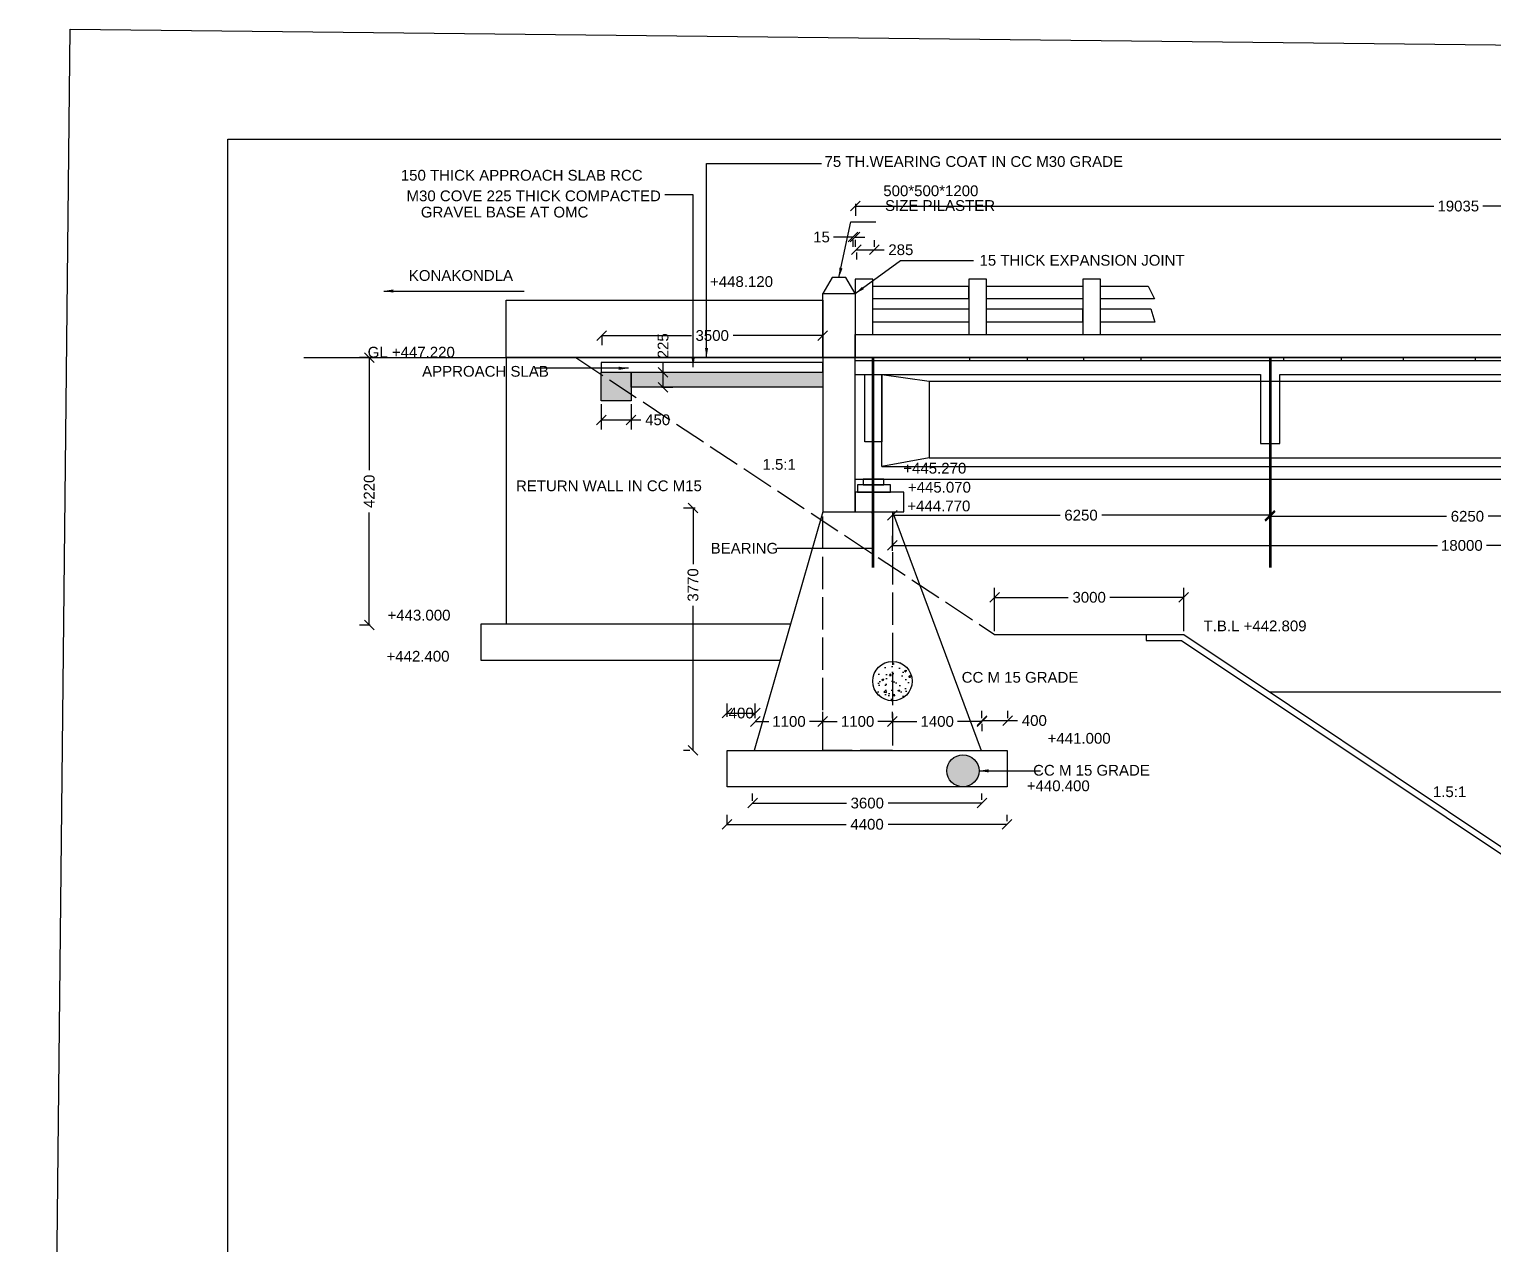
# Model space of a CAD drawing. Header units: metres. Extents: x 244 to 346, y 75 to 149.
# Drawn here: x 243.62 to 270.89, y 123.58 to 146.2 of the extents above; entities that cross this region are included whole.
import ezdxf

# ---------------------------------------------------------------- set-up
doc = ezdxf.new("R2010")
doc.units = ezdxf.units.M
doc.header["$MEASUREMENT"] = 0
doc.linetypes.add('ACAD_ISO02W100', pattern=[15, 12, -3])
doc.linetypes.add('DASHDOT', pattern=[1, 0.5, -0.25, 0, -0.25])
doc.layers.add('DRAWING', color=7, linetype='Continuous')
doc.styles.get("Standard").update_dxf_attribs({"font": 'ARIAL_1.TTF', "height": 0.2})
doc.dimstyles.get("Standard").update_dxf_attribs({"dimtxt": 0.2, "dimasz": 0.18, "dimexe": 0.18, "dimexo": 0.0625, "dimgap": 0.09, "dimtad": 0, "dimdec": 4, "dimzin": 0, "dimdsep": 46, "dimtxsty": 'Standard', "dimblk": 'OBLIQUE', "dimcen": 0.09, "dimclrt": 256, "dimadec": 0, "dimazin": 0, "dimtfac": 1, "dimtdec": 4, "dimtofl": 0, "dimtmove": 0, "dimatfit": 3, "dimfxl": 0, "dimtolj": 1, "dimtzin": 0, "dimarcsym": 0})
picture_1 = doc.add_image_def('image1.jpg', size_in_pixel=(6726, 4650))
pattern_1 = [(50, (0, 0), (0.3586301, -0.03137607), [0.0375, -0.4125]), (355, (0, 0), (-0.06937567, 0.37609607), [0.03, -0.33]), (100.4514, (0.0299, -0.0026), (0.2892547, 0.34471977), [0.0318701, -0.35057106]), (46.1842, (0, 0.1), (0.5336205, -0.0827595), [0.05625, -0.61875]), (96.6356, (0.04447, 0.0931), (0.46733135, 0.4870589), [0.0478051, -0.5258565]), (351.1842, (0, 0.1), (0.467331, 0.4870593), [0.045, -0.495]), (21, (0.05, 0.075), (0.29845353, -0.20130945), [0.0375, -0.4125]), (326, (0.05, 0.075), (0.12165767, 0.362575), [0.03, -0.33]), (71.4514, (0.07487, 0.05822), (0.4201113, 0.16126525), [0.0318701, -0.35057106]), (37.5, (0, 0), (0.00607993, 0.166446927), [0, -0.326, 0, -0.335, 0, -0.33125]), (7.5, (0, 0), (0.13153477, 0.19720586), [0, -0.191, 0, -0.3185, 0, -0.12625]), (327.5, (-0.1115, 0), (0.26691122, -0.011277436), [0, -0.125, 0, -0.39, 0, -0.5175]), (317.5, (-0.1615, 0), (0.29159308, 0.0500525), [0, -0.1625, 0, -0.259, 0, -0.3675])]

# ---------------------------------------------------------------- blocks, each defined once
blk = doc.blocks.new('_Oblique')
at = {"color": 0, "linetype": 'ByBlock', "lineweight": -2}
blk.add_line((-0.5, -0.5), (0.5, 0.5), dxfattribs=at)
blk = doc.blocks.new('*D145')
at = {"layer": 'Defpoints', "color": 0}
for p in [(249.951, 140.091), (250.03, 140.091), (250.03, 135.112)]:
    blk.add_point(p, dxfattribs=at)
at = {"layer": 'DRAWING', "color": 0, "lineweight": -2}
for p, q in [((249.967, 140.091), (249.771, 140.091)), ((249.951, 140.091), (249.951, 137.994)), ((249.951, 135.112), (249.951, 137.209)), ((249.967, 135.112), (249.771, 135.112))]:
    blk.add_line(p, q, dxfattribs=at)
at = {"layer": 'DRAWING', "color": 0, "lineweight": -2, "xscale": 0.18, "yscale": 0.18, "zscale": 0.18}
for p, rotation in [((249.951, 140.091), 90), ((249.951, 135.112), 270)]:
    blk.add_blockref('_Oblique', p, dxfattribs=dict(at, rotation=rotation))
at = {"layer": 'DRAWING', "insert": (249.951, 137.601), "char_height": 0.2, "attachment_point": 5, "rotation": 90}
blk.add_mtext('\\A1;4220', dxfattribs=at)
blk = doc.blocks.new('*D146')
at = {"layer": 'Defpoints', "color": 0}
for p in [(255.98, 137.29), (256.08, 137.29), (255.981, 132.78)]:
    blk.add_point(p, dxfattribs=at)
at = {"layer": 'DRAWING', "color": 0, "lineweight": -2}
for p, q in [((256.017, 137.29), (255.8, 137.29)), ((255.98, 137.29), (255.98, 136.248)), ((255.98, 132.78), (255.98, 135.471)), ((255.918, 132.78), (255.8, 132.78))]:
    blk.add_line(p, q, dxfattribs=at)
at = {"layer": 'DRAWING', "color": 0, "lineweight": -2, "xscale": 0.18, "yscale": 0.18, "zscale": 0.18}
for p, rotation in [((255.98, 137.29), 90), ((255.98, 132.78), 270)]:
    blk.add_blockref('_Oblique', p, dxfattribs=dict(at, rotation=rotation))
at = {"layer": 'DRAWING', "insert": (255.98, 135.859), "char_height": 0.2, "attachment_point": 5, "rotation": 90}
blk.add_mtext('\\A1;3770', dxfattribs=at)
blk = doc.blocks.new('*D147')
at = {"layer": 'Defpoints', "color": 0}
for p in [(254.272, 139.285), (254.827, 139.285), (254.827, 138.931)]:
    blk.add_point(p, dxfattribs=at)
at = {"layer": 'DRAWING', "color": 0, "lineweight": -2}
for p, q in [((254.272, 139.222), (254.272, 138.751)), ((254.827, 139.222), (254.827, 138.751)), ((254.272, 138.931), (254.827, 138.931)), ((254.827, 138.931), (255.007, 138.931))]:
    blk.add_line(p, q, dxfattribs=at)
at = {"layer": 'DRAWING', "color": 0, "lineweight": -2, "xscale": 0.18, "yscale": 0.18, "zscale": 0.18, "rotation": 180}
blk.add_blockref('_Oblique', (254.272, 138.931), dxfattribs=at)
at = {"layer": 'DRAWING', "color": 0, "lineweight": -2, "xscale": 0.18, "yscale": 0.18, "zscale": 0.18}
blk.add_blockref('_Oblique', (254.827, 138.931), dxfattribs=at)
at = {"layer": 'DRAWING', "insert": (255.322, 138.931), "char_height": 0.2, "attachment_point": 5}
blk.add_mtext('\\A1;450', dxfattribs=at)
blk = doc.blocks.new('*D148')
at = {"layer": 'Defpoints', "color": 0}
for p in [(255.339, 139.817), (255.423, 139.817), (255.339, 139.538)]:
    blk.add_point(p, dxfattribs=at)
at = {"layer": 'DRAWING', "color": 0, "lineweight": -2}
for p, q in [((255.423, 139.817), (255.423, 139.997)), ((255.402, 139.817), (255.603, 139.817)), ((255.423, 139.538), (255.423, 139.817)), ((255.402, 139.538), (255.603, 139.538))]:
    blk.add_line(p, q, dxfattribs=at)
at = {"layer": 'DRAWING', "color": 0, "lineweight": -2, "xscale": 0.18, "yscale": 0.18, "zscale": 0.18}
for p, rotation in [((255.423, 139.817), 90), ((255.423, 139.538), 270)]:
    blk.add_blockref('_Oblique', p, dxfattribs=dict(at, rotation=rotation))
at = {"layer": 'DRAWING', "insert": (255.423, 140.31), "char_height": 0.2, "attachment_point": 5, "rotation": 90}
blk.add_mtext('\\A1;225', dxfattribs=at)
blk = doc.blocks.new('*D149')
at = {"layer": 'Defpoints', "color": 0}
for p in [(254.28, 140.562), (258.394, 140.562), (258.394, 140.5)]:
    blk.add_point(p, dxfattribs=at)
at = {"layer": 'DRAWING', "color": 0, "lineweight": -2}
for p, q in [((254.28, 140.5), (255.949, 140.5)), ((254.28, 140.499), (254.28, 140.32)), ((258.394, 140.5), (256.725, 140.5)), ((258.394, 140.499), (258.394, 140.32))]:
    blk.add_line(p, q, dxfattribs=at)
at = {"layer": 'DRAWING', "color": 0, "lineweight": -2, "xscale": 0.18, "yscale": 0.18, "zscale": 0.18, "rotation": 180}
blk.add_blockref('_Oblique', (254.28, 140.5), dxfattribs=at)
at = {"layer": 'DRAWING', "color": 0, "lineweight": -2, "xscale": 0.18, "yscale": 0.18, "zscale": 0.18}
blk.add_blockref('_Oblique', (258.394, 140.5), dxfattribs=at)
at = {"layer": 'DRAWING', "insert": (256.337, 140.5), "char_height": 0.2, "attachment_point": 5}
blk.add_mtext('\\A1;3500', dxfattribs=at)
blk = doc.blocks.new('*D150')
at = {"layer": 'Defpoints', "color": 0}
for p in [(256.614, 133.343), (257.14, 133.474), (257.14, 133.318)]:
    blk.add_point(p, dxfattribs=at)
at = {"layer": 'DRAWING', "color": 0, "lineweight": -2}
for p, q in [((256.614, 133.406), (256.614, 133.654)), ((257.14, 133.381), (257.14, 133.654)), ((256.614, 133.474), (257.14, 133.474))]:
    blk.add_line(p, q, dxfattribs=at)
at = {"layer": 'DRAWING', "color": 0, "lineweight": -2, "xscale": 0.18, "yscale": 0.18, "zscale": 0.18, "rotation": 180}
blk.add_blockref('_Oblique', (256.614, 133.474), dxfattribs=at)
at = {"layer": 'DRAWING', "color": 0, "lineweight": -2, "xscale": 0.18, "yscale": 0.18, "zscale": 0.18}
blk.add_blockref('_Oblique', (257.14, 133.474), dxfattribs=at)
at = {"layer": 'DRAWING', "insert": (256.877, 133.474), "char_height": 0.2, "attachment_point": 5}
blk.add_mtext('\\A1;400', dxfattribs=at)
blk = doc.blocks.new('*D151')
at = {"layer": 'Defpoints', "color": 0}
for p in [(257.14, 133.318), (258.394, 133.318), (258.394, 133.318)]:
    blk.add_point(p, dxfattribs=at)
at = {"layer": 'DRAWING', "color": 0, "lineweight": -2}
for p, q in [((257.14, 133.381), (257.14, 133.498)), ((258.394, 133.381), (258.394, 133.498)), ((257.14, 133.318), (257.389, 133.318)), ((258.394, 133.318), (258.146, 133.318))]:
    blk.add_line(p, q, dxfattribs=at)
at = {"layer": 'DRAWING', "color": 0, "lineweight": -2, "xscale": 0.18, "yscale": 0.18, "zscale": 0.18, "rotation": 180}
blk.add_blockref('_Oblique', (257.14, 133.318), dxfattribs=at)
at = {"layer": 'DRAWING', "color": 0, "lineweight": -2, "xscale": 0.18, "yscale": 0.18, "zscale": 0.18}
blk.add_blockref('_Oblique', (258.394, 133.318), dxfattribs=at)
at = {"layer": 'DRAWING', "insert": (257.767, 133.318), "char_height": 0.2, "attachment_point": 5}
blk.add_mtext('\\A1;1100', dxfattribs=at)
blk = doc.blocks.new('*D152')
at = {"layer": 'Defpoints', "color": 0}
for p in [(258.394, 133.318), (259.694, 133.318), (259.694, 133.318)]:
    blk.add_point(p, dxfattribs=at)
at = {"layer": 'DRAWING', "color": 0, "lineweight": -2}
for p, q in [((258.394, 133.381), (258.394, 133.498)), ((259.694, 133.381), (259.694, 133.498)), ((258.394, 133.318), (258.665, 133.318)), ((259.694, 133.318), (259.423, 133.318))]:
    blk.add_line(p, q, dxfattribs=at)
at = {"layer": 'DRAWING', "color": 0, "lineweight": -2, "xscale": 0.18, "yscale": 0.18, "zscale": 0.18, "rotation": 180}
blk.add_blockref('_Oblique', (258.394, 133.318), dxfattribs=at)
at = {"layer": 'DRAWING', "color": 0, "lineweight": -2, "xscale": 0.18, "yscale": 0.18, "zscale": 0.18}
blk.add_blockref('_Oblique', (259.694, 133.318), dxfattribs=at)
at = {"layer": 'DRAWING', "insert": (259.044, 133.318), "char_height": 0.2, "attachment_point": 5}
blk.add_mtext('\\A1;1100', dxfattribs=at)
blk = doc.blocks.new('*D153')
at = {"layer": 'Defpoints', "color": 0}
for p in [(259.694, 133.318), (259.694, 133.318), (261.358, 133.335)]:
    blk.add_point(p, dxfattribs=at)
at = {"layer": 'DRAWING', "color": 0, "lineweight": -2}
for p, q in [((259.694, 133.381), (259.694, 133.498)), ((259.694, 133.318), (260.147, 133.318)), ((261.358, 133.318), (260.905, 133.318)), ((261.358, 133.272), (261.358, 133.138))]:
    blk.add_line(p, q, dxfattribs=at)
at = {"layer": 'DRAWING', "color": 0, "lineweight": -2, "xscale": 0.18, "yscale": 0.18, "zscale": 0.18, "rotation": 180}
blk.add_blockref('_Oblique', (259.694, 133.318), dxfattribs=at)
at = {"layer": 'DRAWING', "color": 0, "lineweight": -2, "xscale": 0.18, "yscale": 0.18, "zscale": 0.18}
blk.add_blockref('_Oblique', (261.358, 133.318), dxfattribs=at)
at = {"layer": 'DRAWING', "insert": (260.526, 133.318), "char_height": 0.2, "attachment_point": 5}
blk.add_mtext('\\A1;1400', dxfattribs=at)
blk = doc.blocks.new('*D154')
at = {"layer": 'Defpoints', "color": 0}
for p in [(261.358, 133.318), (261.84, 133.335), (261.84, 133.318)]:
    blk.add_point(p, dxfattribs=at)
at = {"layer": 'DRAWING', "color": 0, "lineweight": -2}
for p, q in [((261.358, 133.381), (261.358, 133.515)), ((261.84, 133.381), (261.84, 133.515)), ((261.358, 133.335), (261.84, 133.335)), ((261.84, 133.335), (262.02, 133.335))]:
    blk.add_line(p, q, dxfattribs=at)
at = {"layer": 'DRAWING', "color": 0, "lineweight": -2, "xscale": 0.18, "yscale": 0.18, "zscale": 0.18, "rotation": 180}
blk.add_blockref('_Oblique', (261.358, 133.335), dxfattribs=at)
at = {"layer": 'DRAWING', "color": 0, "lineweight": -2, "xscale": 0.18, "yscale": 0.18, "zscale": 0.18}
blk.add_blockref('_Oblique', (261.84, 133.335), dxfattribs=at)
at = {"layer": 'DRAWING', "insert": (262.335, 133.335), "char_height": 0.2, "attachment_point": 5}
blk.add_mtext('\\A1;400', dxfattribs=at)
blk = doc.blocks.new('*D155')
at = {"layer": 'Defpoints', "color": 0}
for p in [(257.089, 131.78), (261.359, 131.799), (261.359, 131.799)]:
    blk.add_point(p, dxfattribs=at)
at = {"layer": 'DRAWING', "color": 0, "lineweight": -2}
for p, q in [((257.089, 131.843), (257.089, 131.979)), ((261.359, 131.862), (261.359, 131.979)), ((257.089, 131.799), (258.836, 131.799)), ((261.359, 131.799), (259.612, 131.799))]:
    blk.add_line(p, q, dxfattribs=at)
at = {"layer": 'DRAWING', "color": 0, "lineweight": -2, "xscale": 0.18, "yscale": 0.18, "zscale": 0.18, "rotation": 180}
blk.add_blockref('_Oblique', (257.089, 131.799), dxfattribs=at)
at = {"layer": 'DRAWING', "color": 0, "lineweight": -2, "xscale": 0.18, "yscale": 0.18, "zscale": 0.18}
blk.add_blockref('_Oblique', (261.359, 131.799), dxfattribs=at)
at = {"layer": 'DRAWING', "insert": (259.224, 131.799), "char_height": 0.2, "attachment_point": 5}
blk.add_mtext('\\A1;3600', dxfattribs=at)
blk = doc.blocks.new('*D156')
at = {"layer": 'Defpoints', "color": 0}
for p in [(256.614, 131.341), (261.828, 131.404), (261.828, 131.404)]:
    blk.add_point(p, dxfattribs=at)
at = {"layer": 'DRAWING', "color": 0, "lineweight": -2}
for p, q in [((256.614, 131.403), (256.614, 131.584)), ((261.828, 131.466), (261.828, 131.584)), ((256.614, 131.404), (258.829, 131.404)), ((261.828, 131.404), (259.613, 131.404))]:
    blk.add_line(p, q, dxfattribs=at)
at = {"layer": 'DRAWING', "color": 0, "lineweight": -2, "xscale": 0.18, "yscale": 0.18, "zscale": 0.18, "rotation": 180}
blk.add_blockref('_Oblique', (256.614, 131.404), dxfattribs=at)
at = {"layer": 'DRAWING', "color": 0, "lineweight": -2, "xscale": 0.18, "yscale": 0.18, "zscale": 0.18}
blk.add_blockref('_Oblique', (261.828, 131.404), dxfattribs=at)
at = {"layer": 'DRAWING', "insert": (259.221, 131.404), "char_height": 0.2, "attachment_point": 5}
blk.add_mtext('\\A1;4400', dxfattribs=at)
blk = doc.blocks.new('*D157')
at = {"layer": 'Defpoints', "color": 0}
for p in [(265.117, 135.628), (261.594, 134.939), (265.117, 134.939)]:
    blk.add_point(p, dxfattribs=at)
at = {"layer": 'DRAWING', "color": 0, "lineweight": -2}
for p, q in [((261.594, 135.002), (261.594, 135.808)), ((265.117, 135.002), (265.117, 135.808)), ((261.594, 135.628), (262.967, 135.628)), ((265.117, 135.628), (263.744, 135.628))]:
    blk.add_line(p, q, dxfattribs=at)
at = {"layer": 'DRAWING', "color": 0, "lineweight": -2, "xscale": 0.18, "yscale": 0.18, "zscale": 0.18, "rotation": 180}
blk.add_blockref('_Oblique', (261.594, 135.628), dxfattribs=at)
at = {"layer": 'DRAWING', "color": 0, "lineweight": -2, "xscale": 0.18, "yscale": 0.18, "zscale": 0.18}
blk.add_blockref('_Oblique', (265.117, 135.628), dxfattribs=at)
at = {"layer": 'DRAWING', "insert": (263.356, 135.628), "char_height": 0.2, "attachment_point": 5}
blk.add_mtext('\\A1;3000', dxfattribs=at)
blk = doc.blocks.new('*D158')
at = {"layer": 'Defpoints', "color": 0}
for p in [(259.023, 142.105), (259.357, 142.096), (259.357, 142.092)]:
    blk.add_point(p, dxfattribs=at)
at = {"layer": 'DRAWING', "color": 0, "lineweight": -2}
for p, q in [((259.023, 142.096), (259.357, 142.096)), ((259.357, 142.154), (259.357, 142.276)), ((259.357, 142.096), (259.537, 142.096)), ((259.023, 142.043), (259.023, 141.916))]:
    blk.add_line(p, q, dxfattribs=at)
at = {"layer": 'DRAWING', "color": 0, "lineweight": -2, "xscale": 0.18, "yscale": 0.18, "zscale": 0.18, "rotation": 180}
blk.add_blockref('_Oblique', (259.023, 142.096), dxfattribs=at)
at = {"layer": 'DRAWING', "color": 0, "lineweight": -2, "xscale": 0.18, "yscale": 0.18, "zscale": 0.18}
blk.add_blockref('_Oblique', (259.357, 142.096), dxfattribs=at)
at = {"layer": 'DRAWING', "insert": (259.85, 142.096), "char_height": 0.2, "attachment_point": 5}
blk.add_mtext('\\A1;285', dxfattribs=at)
blk = doc.blocks.new('*D159')
at = {"layer": 'Defpoints', "color": 0}
for p in [(258.958, 142.342), (258.996, 142.341), (258.958, 142.333)]:
    blk.add_point(p, dxfattribs=at)
at = {"layer": 'DRAWING', "color": 0, "lineweight": -2}
for p, q in [((258.958, 142.333), (258.598, 142.333)), ((258.958, 142.279), (258.958, 142.153)), ((258.996, 142.333), (259.176, 142.333)), ((258.996, 142.279), (258.996, 142.153))]:
    blk.add_line(p, q, dxfattribs=at)
at = {"layer": 'DRAWING', "color": 0, "lineweight": -2, "xscale": 0.18, "yscale": 0.18, "zscale": 0.18}
blk.add_blockref('_Oblique', (258.958, 142.333), dxfattribs=at)
at = {"layer": 'DRAWING', "color": 0, "lineweight": -2, "xscale": 0.18, "yscale": 0.18, "zscale": 0.18, "rotation": 180}
blk.add_blockref('_Oblique', (258.996, 142.333), dxfattribs=at)
at = {"layer": 'DRAWING', "insert": (258.373, 142.333), "char_height": 0.2, "attachment_point": 5}
blk.add_mtext('\\A1;15', dxfattribs=at)
blk = doc.blocks.new('*D160')
at = {"layer": 'Defpoints', "color": 0}
for p in [(259.005, 143.012), (281.454, 143.032), (281.454, 142.909)]:
    blk.add_point(p, dxfattribs=at)
at = {"layer": 'DRAWING', "color": 0, "lineweight": -2}
for p, q in [((259.005, 142.949), (259.005, 142.729)), ((259.005, 142.909), (269.772, 142.909)), ((281.454, 142.909), (270.687, 142.909)), ((281.454, 142.969), (281.454, 142.729))]:
    blk.add_line(p, q, dxfattribs=at)
at = {"layer": 'DRAWING', "color": 0, "lineweight": -2, "xscale": 0.18, "yscale": 0.18, "zscale": 0.18, "rotation": 180}
blk.add_blockref('_Oblique', (259.005, 142.909), dxfattribs=at)
at = {"layer": 'DRAWING', "color": 0, "lineweight": -2, "xscale": 0.18, "yscale": 0.18, "zscale": 0.18}
blk.add_blockref('_Oblique', (281.454, 142.909), dxfattribs=at)
at = {"layer": 'DRAWING', "insert": (270.229, 142.909), "char_height": 0.2, "attachment_point": 5}
blk.add_mtext('\\A1;19035', dxfattribs=at)
blk = doc.blocks.new('*D166')
at = {"layer": 'Defpoints', "color": 0}
for p in [(259.694, 137.22), (266.715, 137.222), (266.715, 137.157)]:
    blk.add_point(p, dxfattribs=at)
at = {"layer": 'DRAWING', "color": 0, "lineweight": -2}
for p, q in [((259.694, 137.157), (259.694, 136.977)), ((259.694, 137.157), (262.816, 137.157)), ((266.715, 137.157), (263.593, 137.157)), ((266.715, 137.16), (266.715, 136.977))]:
    blk.add_line(p, q, dxfattribs=at)
at = {"layer": 'DRAWING', "color": 0, "lineweight": -2, "xscale": 0.18, "yscale": 0.18, "zscale": 0.18, "rotation": 180}
blk.add_blockref('_Oblique', (259.694, 137.157), dxfattribs=at)
at = {"layer": 'DRAWING', "color": 0, "lineweight": -2, "xscale": 0.18, "yscale": 0.18, "zscale": 0.18}
blk.add_blockref('_Oblique', (266.715, 137.157), dxfattribs=at)
at = {"layer": 'DRAWING', "insert": (263.205, 137.157), "char_height": 0.2, "attachment_point": 5}
blk.add_mtext('\\A1;6250', dxfattribs=at)
blk = doc.blocks.new('*D168')
at = {"layer": 'Defpoints', "color": 0}
for p in [(266.728, 137.17), (274.069, 137.17), (274.069, 137.136)]:
    blk.add_point(p, dxfattribs=at)
at = {"layer": 'DRAWING', "color": 0, "lineweight": -2}
for p, q in [((266.728, 137.136), (270.01, 137.136)), ((266.728, 137.107), (266.728, 136.956)), ((274.069, 137.136), (270.787, 137.136)), ((274.069, 137.107), (274.069, 136.956))]:
    blk.add_line(p, q, dxfattribs=at)
at = {"layer": 'DRAWING', "color": 0, "lineweight": -2, "xscale": 0.18, "yscale": 0.18, "zscale": 0.18, "rotation": 180}
blk.add_blockref('_Oblique', (266.728, 137.136), dxfattribs=at)
at = {"layer": 'DRAWING', "color": 0, "lineweight": -2, "xscale": 0.18, "yscale": 0.18, "zscale": 0.18}
blk.add_blockref('_Oblique', (274.069, 137.136), dxfattribs=at)
at = {"layer": 'DRAWING', "insert": (270.399, 137.136), "char_height": 0.2, "attachment_point": 5}
blk.add_mtext('\\A1;6250', dxfattribs=at)
blk = doc.blocks.new('*D186')
at = {"layer": 'Defpoints', "color": 0}
for p in [(259.694, 136.433), (280.898, 136.594), (280.898, 136.433)]:
    blk.add_point(p, dxfattribs=at)
at = {"layer": 'DRAWING', "color": 0, "lineweight": -2}
for p, q in [((259.694, 136.496), (259.694, 136.774)), ((280.898, 136.496), (280.898, 136.774)), ((259.694, 136.594), (269.839, 136.594)), ((280.898, 136.594), (270.753, 136.594))]:
    blk.add_line(p, q, dxfattribs=at)
at = {"layer": 'DRAWING', "color": 0, "lineweight": -2, "xscale": 0.18, "yscale": 0.18, "zscale": 0.18, "rotation": 180}
blk.add_blockref('_Oblique', (259.694, 136.594), dxfattribs=at)
at = {"layer": 'DRAWING', "color": 0, "lineweight": -2, "xscale": 0.18, "yscale": 0.18, "zscale": 0.18}
blk.add_blockref('_Oblique', (280.898, 136.594), dxfattribs=at)
at = {"layer": 'DRAWING', "insert": (270.296, 136.594), "char_height": 0.2, "attachment_point": 5}
blk.add_mtext('\\A1;18000', dxfattribs=at)

msp = doc.modelspace()

# ---------------------------------------------------------------- hatches: boundary and pattern name
at = {"layer": 'DRAWING'}
h = msp.add_hatch(dxfattribs=at)
h.set_pattern_fill('AR-CONC', color=256, scale=0.05, style=0)
h.set_pattern_definition(pattern_1)
h.paths.add_polyline_path([(258.39432, 139.81661), (254.82705, 139.81661), (254.82705, 139.5383), (258.39432, 139.5383)])
h.paths.add_polyline_path([(254.27161, 139.7773), (254.27161, 139.28465), (254.82705, 139.28465), (254.82705, 139.41031)])
h.paths.add_polyline_path([(254.82705, 139.81661), (254.27161, 139.81661), (254.27161, 139.7773), (254.82705, 139.41031)])
h.paths.add_polyline_path([(260.70651, 132.39972, 0.37552153), (260.96585, 132.10311), (261.04575, 132.10311, 0.37552153), (261.30509, 132.39972, 1)])
h = msp.add_hatch(dxfattribs=at)
h.set_pattern_fill('AR-CONC', color=256, scale=0.05, style=0)
h.set_pattern_definition(pattern_1)
h.paths.add_polyline_path([(260.0611, 134.07019, 0.41421356), (259.69401, 134.43728), (259.69401, 133.70309, 0.41421356)])
h.paths.add_polyline_path([(259.69401, 134.43728, 0.41421356), (259.32692, 134.07019, 0.41421356), (259.69401, 133.70309)])

# ---------------------------------------------------------------- linework, layer by layer
for p, q in [((261.44565, 141.41948), (263.23566, 141.41948)), ((261.44565, 141.18345), (261.44565, 141.41948)), ((263.56513, 141.41948), (264.45658, 141.41948)), ((263.56513, 141.18345), (263.56513, 141.41948)), ((264.45658, 141.41948), (264.57359, 141.18345)), ((263.23566, 141.18345), (261.44565, 141.18345)), ((264.57359, 141.18345), (263.56513, 141.18345)), ((263.56513, 140.99879), (264.50429, 140.99879)), ((263.56513, 140.74933), (263.56513, 140.99879)), ((264.50429, 140.99879), (264.58007, 140.74933)), ((264.58007, 140.74933), (263.56513, 140.74933))]:
    msp.add_line(p, q, dxfattribs=at)
for points in [[(247.31828, 144.15596), (340.94836, 144.15596), (340.94836, 77.67282), (247.31828, 77.67282)], [(258.39432, 141.28003), (258.99813, 141.28003), (258.82669, 141.58151), (258.56778, 141.58151)], [(258.99813, 140.52029), (259.32759, 140.52029), (259.32759, 141.55142), (258.99813, 141.55142)], [(261.11619, 140.52029), (261.44565, 140.52029), (261.44565, 141.55142), (261.11619, 141.55142)], [(263.23566, 140.52029), (263.56513, 140.52029), (263.56513, 141.55142), (263.23566, 141.55142)], [(258.39432, 141.28003), (258.99813, 141.28003), (258.99813, 140.09068), (258.39432, 140.09068)], [(259.32759, 141.41948), (261.1105, 141.41948), (261.1105, 141.18345), (259.32759, 141.18345)], [(258.39432, 140.09068), (252.50245, 140.09068), (252.50245, 141.15655), (258.39432, 141.15655)], [(259.32759, 140.99879), (261.11699, 140.99879), (261.11699, 140.74933), (259.32759, 140.74933)], [(261.44565, 140.99879), (263.23504, 140.99879), (263.23504, 140.74933), (261.44565, 140.74933)], [(258.99813, 140.52029), (281.77672, 140.52029), (281.77672, 140.09068), (258.99813, 140.09068)], [(258.39432, 140.0008), (254.27161, 140.0008), (254.27161, 139.81661), (258.39432, 139.81661)], [(258.99813, 140.09068), (258.39432, 140.09068), (258.39432, 137.21993), (258.99813, 137.21993)], [(258.99813, 140.09068), (281.77672, 140.09068), (281.77672, 140.03086), (258.99813, 140.03086)], [(254.27161, 139.81661), (254.82705, 139.81661), (254.82705, 139.28465), (254.27161, 139.28465)], [(254.82705, 139.81661), (258.39432, 139.81661), (258.39432, 139.5383), (254.82705, 139.5383)], [(259.17841, 139.77516), (259.49536, 139.77516), (259.49536, 138.52253), (259.17841, 138.52253)], [(259.49536, 139.77516), (260.37518, 139.65393), (260.37518, 138.22466), (259.49536, 138.06322)], [(259.04355, 137.58421), (259.65453, 137.58421), (259.65453, 137.72045), (259.04355, 137.72045)], [(259.14568, 137.72045), (259.53146, 137.72045), (259.53146, 137.82804), (259.14568, 137.82804)], [(258.99813, 137.21993), (259.90339, 137.21993), (259.90339, 137.58421), (258.99813, 137.58421)], [(256.6145, 132.78009), (261.82786, 132.78009), (261.82786, 132.10311), (256.6145, 132.10311)]]:
    msp.add_lwpolyline(points, close=True, dxfattribs=at)
for points in [[(248.73429, 140.09068), (312.71917, 140.09068)], [(252.50245, 140.09068), (252.50245, 135.1376)], [(261.12599, 140.09068), (261.12599, 140.03086)], [(262.20379, 140.09068), (262.20379, 140.03086)], [(263.24875, 140.09068), (263.24875, 140.03086)], [(264.31866, 140.09068), (264.31866, 140.03086)], [(266.97474, 140.09068), (266.97474, 140.03086)], [(268.04783, 140.09068), (268.04783, 140.03086)], [(269.20494, 140.09068), (269.20494, 140.03086)], [(270.54389, 140.09068), (270.54389, 140.03086)], [(258.99813, 139.77516), (266.54759, 139.77516), (266.54759, 138.48932), (266.9087, 138.48932), (266.9087, 139.77516), (273.88299, 139.77516), (273.88299, 138.48932), (274.25443, 138.48932), (274.25443, 139.77516), (281.28801, 139.77516), (281.28801, 138.47108), (281.58176, 138.47108), (281.58176, 139.77516), (281.77672, 139.77516)], [(260.37518, 139.65393), (280.39619, 139.65393)], [(259.49536, 138.06322), (281.29299, 138.06322), (281.28801, 138.47108)], [(260.37518, 138.22466), (280.39619, 138.22466)], [(258.99813, 137.82804), (281.77672, 137.82804)], [(258.39432, 137.21993), (257.11535, 132.78009)], [(259.69401, 137.21993), (261.34508, 132.78009)], [(257.61238, 134.50551), (257.59532, 134.45392), (252.03265, 134.45392), (252.03265, 135.1376), (257.79447, 135.1376)], [(261.59427, 134.93909), (265.11676, 134.93909), (274.95352, 128.36377), (281.77672, 128.36377)], [(264.41485, 134.93909), (264.41485, 134.82547), (265.07786, 134.82547), (274.93412, 128.24705), (281.77672, 128.24705)], [(266.7158, 133.87022), (281.77672, 133.87022)]]:
    msp.add_lwpolyline(points, dxfattribs=at)
at = {"layer": 'DRAWING', "linetype": 'ACAD_ISO02W100', "ltscale": 0.05}
msp.add_lwpolyline([(253.7973, 140.09068), (261.59427, 134.93909)], dxfattribs=at)
at = {"layer": 'DRAWING', "linetype": 'DASHDOT', "const_width": 0.05}
for points in [[(259.32901, 140.09068), (259.32901, 136.18103)], [(266.72819, 140.09068), (266.72819, 136.18103)]]:
    msp.add_lwpolyline(points, dxfattribs=at)
at = {"layer": 'DRAWING', "linetype": 'ACAD_ISO02W100', "ltscale": 0.05}
msp.add_lwpolyline([(258.39432, 137.21993), (259.69401, 137.21993), (259.69401, 132.78009), (258.39432, 132.78009)], close=True, dxfattribs=at)
at = {"layer": 'DRAWING'}
for centre, radius in [((259.69401, 134.07019), 0.36709), ((261.0058, 132.39972), 0.29929)]:
    msp.add_circle(centre, radius, dxfattribs=at)

# ---------------------------------------------------------------- texts
for s, p in [('75 TH.WEARING COAT IN CC M30 GRADE', (258.42852, 143.6385)), ('150 THICK APPROACH SLAB RCC', (250.53931, 143.38308)), ('M30 COVE 225 THICK COMPACTED ', (250.64568, 142.99995)), ('500*500*1200', (259.52281, 143.09431)), ('GRAVEL BASE AT OMC ', (250.91165, 142.69722)), ('SIZE PILASTER', (259.5549, 142.81991)), ('15 THICK EXPANSION JOINT', (261.31426, 141.80058)), ('KONAKONDLA', (250.68803, 141.51812)), ('+448.120', (256.29611, 141.40415)), ('GL +447.220', (249.92151, 140.09068)), ('APPROACH SLAB', (250.93573, 139.73439)), ('1.5:1', (257.27377, 138.00266)), ('+445.270', (259.89485, 137.93161)), ('RETURN WALL IN CC M15', (252.68316, 137.60415)), ('+445.070', (259.9809, 137.57773)), ('+444.770', (259.97078, 137.22889)), ('BEARING', (256.30812, 136.44192)), ('+443.000', (250.29086, 135.19718)), ('T.B.L +442.809', (265.48591, 134.99651)), ('+442.400', (250.27284, 134.43237)), ('CC M 15 GRADE ', (260.98207, 134.03988)), ('+441.000', (262.58267, 132.905)), ('CC M 15 GRADE ', (262.3128, 132.31016)), ('+440.400', (262.19441, 132.02136)), ('1.5:1', (269.75667, 131.91058))]:
    msp.add_text(s, height=0.2, dxfattribs=at).set_placement(p)

# ---------------------------------------------------------------- dimensions: what is measured, and where the dimension line sits
for base, p1, p2, text, picture, middle in [((281.45368, 142.90933), (259.00508, 143.01197), (281.45368, 143.03167), '19035', '*D160', (270.22938, 142.90933)), ((258.95802, 142.33284), (258.99588, 142.34107), (258.95802, 142.34166), '15', '*D159', (258.37344, 142.33284)), ((259.35707, 142.09612), (259.02263, 142.10503), (259.35707, 142.09167), '285', '*D158', (259.85047, 142.09612)), ((258.39432, 140.50042), (254.27977, 140.56183), (258.39432, 140.56183), '3500', '*D149', (256.33704, 140.50042)), ((254.82705, 138.93079), (254.27161, 139.28465), (254.82705, 139.28465), '450', '*D147', (255.32167, 138.93079)), ((266.71505, 137.15666), (259.69401, 137.21993), (266.71505, 137.22214), '6250', '*D166', (263.20453, 137.15666)), ((274.06898, 137.13589), (266.72819, 137.1698), (274.06898, 137.1698), '6250', '*D168', (270.39859, 137.13589)), ((280.89805, 136.59392), (259.69401, 136.43342), (280.89805, 136.43342), '18000', '*D186', (270.29603, 136.59392)), ((265.11676, 135.6282), (261.59427, 134.93909), (265.11676, 134.93909), '3000', '*D157', (263.35552, 135.6282)), ((258.39432, 133.31809), (257.14049, 133.31809), (258.39432, 133.31809), '1100', '*D151', (257.76741, 133.31809)), ((259.69401, 133.31809), (258.39432, 133.31809), (259.69401, 133.31809), '1100', '*D152', (259.04416, 133.31809)), ((259.69401, 133.31809), (261.35831, 133.33461), (259.69401, 133.31809), '1400', '*D153', (260.52616, 133.31809)), ((261.84038, 133.33506), (261.35831, 133.31809), (261.84038, 133.31809), '400', '*D154', (262.335, 133.33506)), ((261.35863, 131.79934), (257.08934, 131.7805), (261.35863, 131.79934), '3600', '*D155', (259.22398, 131.79934)), ((261.82786, 131.4037), (256.6145, 131.34091), (261.82786, 131.4037), '4400', '*D156', (259.22118, 131.4037))]:
    dim = msp.add_linear_dim(base=base, p1=p1, p2=p2, text=text, dimstyle='Standard', dxfattribs=at)
    dim.commit()
    dim.dimension.update_dxf_attribs({"geometry": picture, "text_midpoint": middle})
dim = msp.add_linear_dim(base=(255.42273, 139.81661), p1=(255.33912, 139.5383), p2=(255.33912, 139.81661), angle=90, text='225', dimstyle='Standard', dxfattribs=at)
dim.commit()
dim.dimension.update_dxf_attribs({"geometry": '*D148', "text_midpoint": (255.42273, 140.31001)})
dim = msp.add_linear_dim(base=(249.95105, 140.09068), p1=(250.02993, 135.11184), p2=(250.02993, 140.09068), angle=90, text='4220', dimstyle='Standard', dxfattribs=at)
dim.commit()
dim.dimension.update_dxf_attribs({"geometry": '*D145', "text_midpoint": (249.95105, 137.60126), "text_rotation": 90})
dim = msp.add_linear_dim(base=(255.97961, 137.29022), p1=(255.98052, 132.78009), p2=(256.07987, 137.29022), angle=90, text='3770', dimstyle='Standard', dxfattribs=at)
dim.commit()
dim.dimension.update_dxf_attribs({"geometry": '*D146', "text_midpoint": (255.97961, 135.85937), "dimtype": 160})
dim = msp.add_linear_dim(base=(257.14049, 133.4745), p1=(256.6145, 133.34312), p2=(257.14049, 133.31809), text='400', dimstyle='Standard', dxfattribs=at)
dim.commit()
dim.dimension.update_dxf_attribs({"geometry": '*D150', "text_midpoint": (256.8775, 133.4745), "dimtype": 160})

# ---------------------------------------------------------------- pictures from other files: only their frames are drawn
image = msp.add_image(picture_1, insert=(243.62118, 76.23935), size_in_units=(101.19975, 69.96415), rotation=-0.6257928, dxfattribs=dict(fade=30))
image.dxf.flags = 7

# ---------------------------------------------------------------- leaders
for points in [[(256.23166, 140.09068), (256.23166, 143.70247), (258.36917, 143.70247)], [(255.98194, 139.91024), (255.98194, 143.12069), (255.45641, 143.12069)], [(258.69724, 141.58151), (258.9202, 142.61756), (259.38138, 142.61756)], [(258.99813, 141.28003), (259.84449, 141.8946), (261.2019, 141.8946)], [(250.22019, 141.32864), (252.83879, 141.32864)], [(254.77726, 139.89121), (253.03847, 139.89121)], [(259.32901, 137.3747), (259.32901, 136.53532), (257.54733, 136.53532)], [(261.30509, 132.39972), (262.45219, 132.39972)]]:
    msp.add_leader(points, dimstyle='Standard', override={"dimgap": 0.09, "dimtad": 0}, dxfattribs=at)

doc.saveas('drawing.dxf')
